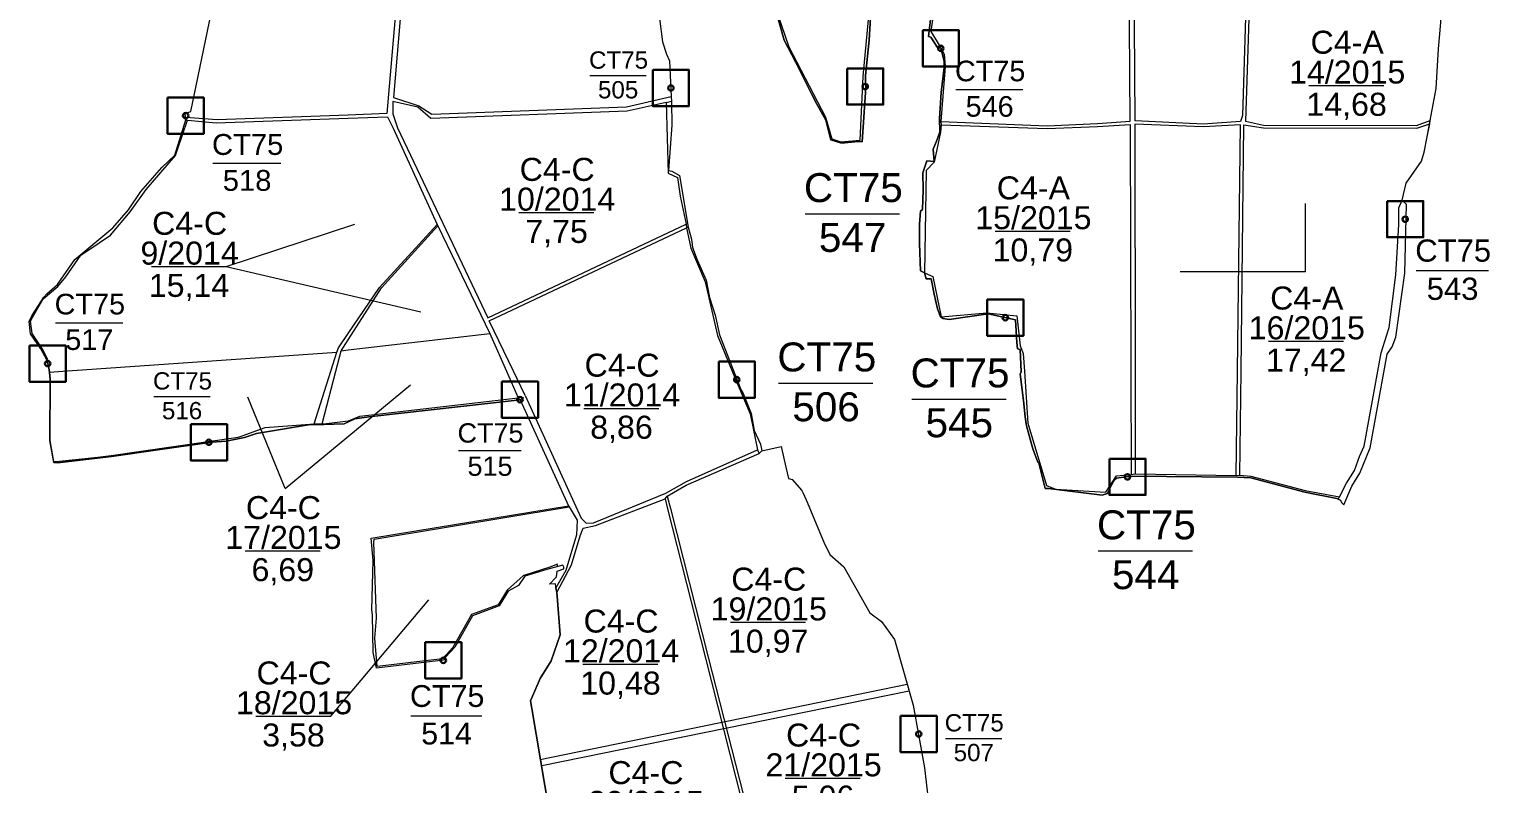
# Model space of a CAD drawing. Header units: metres. Extents: x 414177 to 417612, y 1525362 to 1528489.
# Drawn here: x 415559 to 417577, y 1526430 to 1527473 of the extents above; entities that cross this region are included whole.
import ezdxf
from ezdxf.enums import TextEntityAlignment as Align

# ---------------------------------------------------------------- set-up
doc = ezdxf.new("R2010")
doc.units = ezdxf.units.M
doc.header["$MEASUREMENT"] = 0
doc.linetypes.add('DGN Style 2', pattern=[9.82123, 5.892738, -3.928492])
doc.layers.add('RanhOne', color=1, linetype='Continuous', lineweight=0)
doc.styles.add('Style-Arial', font='arial.ttf')

# ---------------------------------------------------------------- blocks, each defined once
blk = doc.blocks.new('*U0')
at = {"color": 0, "linetype": 'Continuous', "lineweight": -2, "ltscale": 10, "flags": 128}
blk.add_lwpolyline([(-150, 150), (150, 150), (150, -150), (-150, -150), (-150, 150)], close=True, dxfattribs=at)
at = {"color": 0, "linetype": 'Continuous', "lineweight": -2, "ltscale": 10}
blk.add_circle((-0.02828, 0.016065), 22.5, dxfattribs=at)
blk = doc.blocks.new('*U10')
at = {"layer": 'RanhOne', "color": 3, "linetype": 'Continuous', "lineweight": 13}
blk.add_line((-66.520877, -1.660429), (63.750129, -1.660429), dxfattribs=at)
at = {"layer": 'RanhOne', "color": 3, "linetype": 'Continuous', "lineweight": 13, "style": 'Style-Arial'}
for s, p in [('CT75', (-0.000029, 14.422722)), ('506', (-1.025137, -54.422685))]:
    blk.add_text(s, height=40, dxfattribs=at).set_placement(p, align=Align.CENTER)
blk = doc.blocks.new('*U12')
at = {"layer": 'RanhOne', "color": 3, "linetype": 'Continuous', "lineweight": 13}
blk.add_line((-66.520877, -1.660429), (63.750129, -1.660429), dxfattribs=at)
at = {"layer": 'RanhOne', "color": 3, "linetype": 'Continuous', "lineweight": 13, "style": 'Style-Arial'}
for s, p in [('CT75', (-0.000029, 14.422722)), ('544', (-1.025137, -54.422685))]:
    blk.add_text(s, height=40, dxfattribs=at).set_placement(p, align=Align.CENTER)
blk = doc.blocks.new('*U13')
at = {"layer": 'RanhOne', "color": 3, "linetype": 'Continuous', "lineweight": 13}
blk.add_line((-66.520877, -1.660429), (63.750129, -1.660429), dxfattribs=at)
at = {"layer": 'RanhOne', "color": 3, "linetype": 'Continuous', "lineweight": 13, "style": 'Style-Arial'}
for s, p in [('CT75', (-0.000029, 14.422722)), ('545', (-1.025137, -54.422685))]:
    blk.add_text(s, height=40, dxfattribs=at).set_placement(p, align=Align.CENTER)
blk = doc.blocks.new('*U14')
at = {"layer": 'RanhOne', "color": 3, "linetype": 'Continuous', "lineweight": 13}
blk.add_line((-66.520877, -1.660429), (63.750129, -1.660429), dxfattribs=at)
at = {"layer": 'RanhOne', "color": 3, "linetype": 'Continuous', "lineweight": 13, "style": 'Style-Arial'}
for s, p in [('CT75', (-0.000029, 14.422722)), ('547', (-1.025137, -54.422685))]:
    blk.add_text(s, height=40, dxfattribs=at).set_placement(p, align=Align.CENTER)
blk = doc.blocks.new('*U19')
at = {"layer": 'RanhOne', "color": 3, "linetype": 'Continuous', "lineweight": 13}
blk.add_line((-66.520877, -1.660429), (63.750129, -1.660429), dxfattribs=at)
at = {"layer": 'RanhOne', "color": 3, "linetype": 'Continuous', "lineweight": 13, "style": 'Style-Arial'}
blk.add_text('14,68', height=40, dxfattribs=at).set_placement((-1.025137, -54.422685), align=Align.CENTER)
at = {"layer": 'RanhOne', "color": 3, "linetype": 'Continuous', "lineweight": 13, "insert": (-0.000029, 1.089388), "char_height": 40, "attachment_point": 8, "line_spacing_factor": 0.776524, "style": 'Style-Arial'}
blk.add_mtext('C4-A\\P14/2015', dxfattribs=at)
blk = doc.blocks.new('*U20')
at = {"layer": 'RanhOne', "color": 3, "linetype": 'Continuous', "lineweight": 13}
blk.add_line((-66.520877, -1.660429), (63.750129, -1.660429), dxfattribs=at)
at = {"layer": 'RanhOne', "color": 3, "linetype": 'Continuous', "lineweight": 13, "style": 'Style-Arial'}
blk.add_text('10,79', height=40, dxfattribs=at).set_placement((-1.025137, -54.422685), align=Align.CENTER)
at = {"layer": 'RanhOne', "color": 3, "linetype": 'Continuous', "lineweight": 13, "insert": (-0.000029, 1.089388), "char_height": 40, "attachment_point": 8, "line_spacing_factor": 0.776524, "style": 'Style-Arial'}
blk.add_mtext('C4-A\\P15/2015', dxfattribs=at)
blk = doc.blocks.new('*U21')
at = {"layer": 'RanhOne', "color": 3, "linetype": 'Continuous', "lineweight": 13}
blk.add_line((-66.520877, -1.660429), (63.750129, -1.660429), dxfattribs=at)
at = {"layer": 'RanhOne', "color": 3, "linetype": 'Continuous', "lineweight": 13, "style": 'Style-Arial'}
blk.add_text('17,42', height=40, dxfattribs=at).set_placement((-1.025137, -54.422685), align=Align.CENTER)
at = {"layer": 'RanhOne', "color": 3, "linetype": 'Continuous', "lineweight": 13, "insert": (-0.000029, 1.089388), "char_height": 40, "attachment_point": 8, "line_spacing_factor": 0.776524, "style": 'Style-Arial'}
blk.add_mtext('C4-A\\P16/2015', dxfattribs=at)
blk = doc.blocks.new('*U26')
at = {"layer": 'RanhOne', "color": 3, "linetype": 'Continuous', "lineweight": 13}
blk.add_line((-66.520877, -1.660429), (63.750129, -1.660429), dxfattribs=at)
at = {"layer": 'RanhOne', "color": 3, "linetype": 'Continuous', "lineweight": 13, "style": 'Style-Arial'}
blk.add_text('7,75', height=40, dxfattribs=at).set_placement((-1.025137, -54.422685), align=Align.CENTER)
at = {"layer": 'RanhOne', "color": 3, "linetype": 'Continuous', "lineweight": 13, "insert": (-0.000029, 1.089388), "char_height": 40, "attachment_point": 8, "line_spacing_factor": 0.776524, "style": 'Style-Arial'}
blk.add_mtext('C4-C\\P10/2014', dxfattribs=at)
blk = doc.blocks.new('*U27')
at = {"layer": 'RanhOne', "color": 3, "linetype": 'Continuous', "lineweight": 13}
blk.add_line((-66.520877, -1.660429), (63.750129, -1.660429), dxfattribs=at)
at = {"layer": 'RanhOne', "color": 3, "linetype": 'Continuous', "lineweight": 13, "style": 'Style-Arial'}
blk.add_text('8,86', height=40, dxfattribs=at).set_placement((-1.025137, -54.422685), align=Align.CENTER)
at = {"layer": 'RanhOne', "color": 3, "linetype": 'Continuous', "lineweight": 13, "insert": (-0.000029, 1.089388), "char_height": 40, "attachment_point": 8, "line_spacing_factor": 0.776524, "style": 'Style-Arial'}
blk.add_mtext('C4-C\\P11/2014', dxfattribs=at)
blk = doc.blocks.new('*U28')
at = {"layer": 'RanhOne', "color": 3, "linetype": 'Continuous', "lineweight": 13}
blk.add_line((-66.520877, -1.660429), (63.750129, -1.660429), dxfattribs=at)
at = {"layer": 'RanhOne', "color": 3, "linetype": 'Continuous', "lineweight": 13, "style": 'Style-Arial'}
blk.add_text('6,69', height=40, dxfattribs=at).set_placement((-1.025137, -54.422685), align=Align.CENTER)
at = {"layer": 'RanhOne', "color": 3, "linetype": 'Continuous', "lineweight": 13, "insert": (-0.000029, 1.089388), "char_height": 40, "attachment_point": 8, "line_spacing_factor": 0.776524, "style": 'Style-Arial'}
blk.add_mtext('C4-C\\P17/2015', dxfattribs=at)
blk = doc.blocks.new('*U29')
at = {"layer": 'RanhOne', "color": 3, "linetype": 'Continuous', "lineweight": 13}
blk.add_line((-66.520877, -1.660429), (63.750129, -1.660429), dxfattribs=at)
at = {"layer": 'RanhOne', "color": 3, "linetype": 'Continuous', "lineweight": 13, "style": 'Style-Arial'}
blk.add_text('15,14', height=40, dxfattribs=at).set_placement((-1.025137, -54.422685), align=Align.CENTER)
at = {"layer": 'RanhOne', "color": 3, "linetype": 'Continuous', "lineweight": 13, "insert": (-0.000029, 1.089388), "char_height": 40, "attachment_point": 8, "line_spacing_factor": 0.776524, "style": 'Style-Arial'}
blk.add_mtext('C4-C\\P9/2014', dxfattribs=at)
blk = doc.blocks.new('*U30')
at = {"layer": 'RanhOne', "color": 3, "linetype": 'Continuous', "lineweight": 13}
blk.add_line((-66.520877, -1.660429), (63.750129, -1.660429), dxfattribs=at)
at = {"layer": 'RanhOne', "color": 3, "linetype": 'Continuous', "lineweight": 13, "style": 'Style-Arial'}
blk.add_text('3,58', height=40, dxfattribs=at).set_placement((-1.025137, -54.422685), align=Align.CENTER)
at = {"layer": 'RanhOne', "color": 3, "linetype": 'Continuous', "lineweight": 13, "insert": (-0.000029, 1.089388), "char_height": 40, "attachment_point": 8, "line_spacing_factor": 0.776524, "style": 'Style-Arial'}
blk.add_mtext('C4-C\\P18/2015', dxfattribs=at)
blk = doc.blocks.new('*U31')
at = {"layer": 'RanhOne', "color": 3, "linetype": 'Continuous', "lineweight": 13}
blk.add_line((-66.520877, -1.660429), (63.750129, -1.660429), dxfattribs=at)
at = {"layer": 'RanhOne', "color": 3, "linetype": 'Continuous', "lineweight": 13, "style": 'Style-Arial'}
blk.add_text('5,79', height=40, dxfattribs=at).set_placement((-1.025137, -54.422685), align=Align.CENTER)
at = {"layer": 'RanhOne', "color": 3, "linetype": 'Continuous', "lineweight": 13, "insert": (-0.000029, 1.089388), "char_height": 40, "attachment_point": 8, "line_spacing_factor": 0.776524, "style": 'Style-Arial'}
blk.add_mtext('C4-C\\P20/2015', dxfattribs=at)
blk = doc.blocks.new('*U32')
at = {"layer": 'RanhOne', "color": 3, "linetype": 'Continuous', "lineweight": 13}
blk.add_line((-66.520877, -1.660429), (63.750129, -1.660429), dxfattribs=at)
at = {"layer": 'RanhOne', "color": 3, "linetype": 'Continuous', "lineweight": 13, "style": 'Style-Arial'}
blk.add_text('5,06', height=40, dxfattribs=at).set_placement((-1.025137, -54.422685), align=Align.CENTER)
at = {"layer": 'RanhOne', "color": 3, "linetype": 'Continuous', "lineweight": 13, "insert": (-0.000029, 1.089388), "char_height": 40, "attachment_point": 8, "line_spacing_factor": 0.776524, "style": 'Style-Arial'}
blk.add_mtext('C4-C\\P21/2015', dxfattribs=at)
blk = doc.blocks.new('*U37')
at = {"layer": 'RanhOne', "color": 3, "linetype": 'Continuous', "lineweight": 13}
blk.add_line((-66.520877, -1.660429), (63.750129, -1.660429), dxfattribs=at)
at = {"layer": 'RanhOne', "color": 3, "linetype": 'Continuous', "lineweight": 13, "style": 'Style-Arial'}
blk.add_text('10,48', height=40, dxfattribs=at).set_placement((-1.025137, -54.422685), align=Align.CENTER)
at = {"layer": 'RanhOne', "color": 3, "linetype": 'Continuous', "lineweight": 13, "insert": (-0.000029, 1.089388), "char_height": 40, "attachment_point": 8, "line_spacing_factor": 0.776524, "style": 'Style-Arial'}
blk.add_mtext('C4-C\\P12/2014', dxfattribs=at)
blk = doc.blocks.new('*U38')
at = {"layer": 'RanhOne', "color": 3, "linetype": 'Continuous', "lineweight": 13}
blk.add_line((-66.520877, -1.660429), (63.750129, -1.660429), dxfattribs=at)
at = {"layer": 'RanhOne', "color": 3, "linetype": 'Continuous', "lineweight": 13, "style": 'Style-Arial'}
blk.add_text('10,97', height=40, dxfattribs=at).set_placement((-1.025137, -54.422685), align=Align.CENTER)
at = {"layer": 'RanhOne', "color": 3, "linetype": 'Continuous', "lineweight": 13, "insert": (-0.000029, 1.089388), "char_height": 40, "attachment_point": 8, "line_spacing_factor": 0.776524, "style": 'Style-Arial'}
blk.add_mtext('C4-C\\P19/2015', dxfattribs=at)
blk = doc.blocks.new('*U58')
at = {"layer": 'RanhOne', "color": 3, "linetype": 'Continuous', "lineweight": 13}
blk.add_line((-66.520877, -1.660429), (63.750129, -1.660429), dxfattribs=at)
at = {"layer": 'RanhOne', "color": 3, "linetype": 'Continuous', "lineweight": 13, "style": 'Style-Arial'}
for s, p in [('CT75', (-0.000029, 14.422722)), ('546', (-1.025137, -54.422685))]:
    blk.add_text(s, height=40, dxfattribs=at).set_placement(p, align=Align.CENTER)
blk = doc.blocks.new('*U59')
at = {"layer": 'RanhOne', "color": 3, "linetype": 'Continuous', "lineweight": 13}
blk.add_line((-66.520877, -1.660429), (63.750129, -1.660429), dxfattribs=at)
at = {"layer": 'RanhOne', "color": 3, "linetype": 'Continuous', "lineweight": 13, "style": 'Style-Arial'}
for s, p in [('CT75', (-0.000029, 14.422722)), ('543', (-1.025137, -54.422685))]:
    blk.add_text(s, height=40, dxfattribs=at).set_placement(p, align=Align.CENTER)
blk = doc.blocks.new('*U62')
at = {"layer": 'RanhOne', "color": 3, "linetype": 'Continuous', "lineweight": 13}
blk.add_line((-66.520877, -1.660429), (63.750129, -1.660429), dxfattribs=at)
at = {"layer": 'RanhOne', "color": 3, "linetype": 'Continuous', "lineweight": 13, "style": 'Style-Arial'}
for s, p in [('CT75', (-0.000029, 14.422722)), ('505', (-1.025137, -54.422685))]:
    blk.add_text(s, height=40, dxfattribs=at).set_placement(p, align=Align.CENTER)
blk = doc.blocks.new('*U63')
at = {"layer": 'RanhOne', "color": 3, "linetype": 'Continuous', "lineweight": 13}
blk.add_line((-66.520877, -1.660429), (63.750129, -1.660429), dxfattribs=at)
at = {"layer": 'RanhOne', "color": 3, "linetype": 'Continuous', "lineweight": 13, "style": 'Style-Arial'}
for s, p in [('CT75', (-0.000029, 14.422722)), ('518', (-1.025137, -54.422685))]:
    blk.add_text(s, height=40, dxfattribs=at).set_placement(p, align=Align.CENTER)
blk = doc.blocks.new('*U64')
at = {"layer": 'RanhOne', "color": 3, "linetype": 'Continuous', "lineweight": 13}
blk.add_line((-66.520877, -1.660429), (63.750129, -1.660429), dxfattribs=at)
at = {"layer": 'RanhOne', "color": 3, "linetype": 'Continuous', "lineweight": 13, "style": 'Style-Arial'}
for s, p in [('CT75', (-0.000029, 14.422722)), ('517', (-1.025137, -54.422685))]:
    blk.add_text(s, height=40, dxfattribs=at).set_placement(p, align=Align.CENTER)
blk = doc.blocks.new('*U65')
at = {"layer": 'RanhOne', "color": 3, "linetype": 'Continuous', "lineweight": 13}
blk.add_line((-66.520877, -1.660429), (63.750129, -1.660429), dxfattribs=at)
at = {"layer": 'RanhOne', "color": 3, "linetype": 'Continuous', "lineweight": 13, "style": 'Style-Arial'}
for s, p in [('CT75', (-0.000029, 14.422722)), ('516', (-1.025137, -54.422685))]:
    blk.add_text(s, height=40, dxfattribs=at).set_placement(p, align=Align.CENTER)
blk = doc.blocks.new('*U66')
at = {"layer": 'RanhOne', "color": 3, "linetype": 'Continuous', "lineweight": 13}
blk.add_line((-66.520877, -1.660429), (63.750129, -1.660429), dxfattribs=at)
at = {"layer": 'RanhOne', "color": 3, "linetype": 'Continuous', "lineweight": 13, "style": 'Style-Arial'}
for s, p in [('CT75', (-0.000029, 14.422722)), ('515', (-1.025137, -54.422685))]:
    blk.add_text(s, height=40, dxfattribs=at).set_placement(p, align=Align.CENTER)
blk = doc.blocks.new('*U67')
at = {"layer": 'RanhOne', "color": 3, "linetype": 'Continuous', "lineweight": 13}
blk.add_line((-66.520877, -1.660429), (63.750129, -1.660429), dxfattribs=at)
at = {"layer": 'RanhOne', "color": 3, "linetype": 'Continuous', "lineweight": 13, "style": 'Style-Arial'}
for s, p in [('CT75', (-0.000029, 14.422722)), ('514', (-1.025137, -54.422685))]:
    blk.add_text(s, height=40, dxfattribs=at).set_placement(p, align=Align.CENTER)
blk = doc.blocks.new('*U69')
at = {"layer": 'RanhOne', "color": 3, "linetype": 'Continuous', "lineweight": 13}
blk.add_line((-66.520877, -1.660429), (63.750129, -1.660429), dxfattribs=at)
at = {"layer": 'RanhOne', "color": 3, "linetype": 'Continuous', "lineweight": 13, "style": 'Style-Arial'}
for s, p in [('CT75', (-0.000029, 14.422722)), ('507', (-1.025137, -54.422685))]:
    blk.add_text(s, height=40, dxfattribs=at).set_placement(p, align=Align.CENTER)

msp = doc.modelspace()

# ---------------------------------------------------------------- linework, layer by layer
at = {"layer": 'RanhOne', "color": 3, "linetype": 'Continuous', "lineweight": 0}
for p, q in [((416439.104, 1527371.565), (416446.4698, 1527373.2486)), ((416446.1862, 1527379.5151), (416446.4698, 1527373.2486)), ((415775.4042, 1527350.6893), (415775.602, 1527347.322)), ((415775.602, 1527347.322), (415778.0944, 1527347.0894)), ((417494.099, 1527341.8549), (417494.9128, 1527346.281)), ((416818.779, 1527344.93), (416819.119, 1527340.704)), ((416122.9, 1527202.955), (416124.095, 1527200.909)), ((416124.095, 1527200.909), (416195.567, 1527052.384)), ((416466.936, 1527203.317), (416467.642, 1527198.092)), ((416235.091, 1526963.249), (416237.454, 1526960.699)), ((416237.454, 1526960.699), (416304.5637, 1526814.0192)), ((415953.081, 1526927.285), (415964.1979, 1526927.3316)), ((416565.392, 1526891.523), (416567.946, 1526886.435)), ((416567.946, 1526886.435), (416571.41, 1526890.09)), ((417081.816, 1526857.345), (417087.086, 1526858.267)), ((417087.086, 1526858.267), (417226.881, 1526855.866)), ((417226.881, 1526855.866), (417231.966, 1526856.317)), ((416437.981, 1526823.63), (416440.6892, 1526827.2751)), ((417367.7933, 1526823.2084), (417369.4485, 1526826.4458)), ((416304.5637, 1526814.0192), (416305.253, 1526812.578)), ((416287.1029, 1526700.9309), (416288.1268, 1526694.4204))]:
    msp.add_line(p, q, dxfattribs=at)
at = {"layer": 'RanhOne', "color": 7, "linetype": 'Continuous', "lineweight": 0}
for p, q in [((417322.457084, 1527137.534504), (417322.457084, 1527231.909206)), ((415831.715841, 1527144.728954), (416009.141188, 1527203.130379)), ((415831.715841, 1527144.728954), (416100.381236, 1527082.009415)), ((417322.457084, 1527137.534504), (417149.550694, 1527137.534504)), ((415913.181826, 1526838.194487), (415861.269385, 1526964.03445)), ((415913.181826, 1526838.194487), (416086.223297, 1526981.337445)), ((415975.99066, 1526523.422446), (416111.335467, 1526684.068841)), ((416265.495498, 1526463.376945), (416772.243801, 1526567.472134)), ((416267.422778, 1526455.437729), (416775.179039, 1526558.232364))]:
    msp.add_line(p, q, dxfattribs=at)
at = {"layer": 'RanhOne', "color": 3, "linetype": 'DGN Style 2', "lineweight": 0}
for p, q in [((416467.642, 1527198.092), (416469.79, 1527199.054)), ((416237.454, 1526960.699), (416244.584, 1526966.3))]:
    msp.add_line(p, q, dxfattribs=at)
at = {"layer": 'RanhOne', "color": 3, "linetype": 'Continuous', "lineweight": 13}
for p, q in [((416237.454, 1526960.699), (416304.563737, 1526814.019167)), ((416288.126825, 1526694.420446), (416287.1029, 1526700.9309))]:
    msp.add_line(p, q, dxfattribs=at)
at = {"layer": 'RanhOne', "color": 3, "linetype": 'Continuous', "lineweight": 0, "flags": 128}
for points in [[(415775.4042, 1527350.6893), (415775.09, 1527356.04), (415782.65, 1527358.76), (415810.825, 1527494.546), (415817.813, 1527528.088), (415821.427, 1527546.965), (415825.64, 1527586.06), (415825.54, 1527589.63), (415850.03, 1527640.8), (415854.28, 1527650.78), (415861.16, 1527663.69), (415882.43, 1527711.56), (415890.37, 1527774.73), (415890.78, 1527777.13), (415894.5306, 1527822.5401)], [(415894.5306, 1527822.5401), (416000, 1527816.0695), (416092.3965, 1527810.4009), (416053.6405, 1527356.0345), (416000, 1527354.0927), (415819.0162, 1527347.5411), (415775.4042, 1527350.6893)], [(416422.9096, 1527779.9177), (416099.27, 1527808.62), (416062.559, 1527378.228), (416097.579, 1527366.675), (416115.6707, 1527355.3007), (416384.4468, 1527365.2689), (416446.1862, 1527379.5151)], [(416671.208, 1527800.044), (416669.4674, 1527797.008), (416646.565, 1527785.212), (416643.557, 1527781.029), (416628.513, 1527714.46), (416598.136, 1527652.063), (416578.093, 1527538.752), (416608.888, 1527448.298), (416659.605, 1527351.014), (416668.018, 1527321.128), (416680.518, 1527317.217), (416707.516, 1527319.546), (416711.4858, 1527407.1696), (416725.5735, 1527560.2959), (416768.736, 1527617.171), (416778.031, 1527613.992), (416786.823, 1527602.222), (416815.308, 1527591.42)], [(416818.779, 1527344.93), (416965.6412, 1527339.1457), (417035.0787, 1527342.2616), (417080.324, 1527345.517), (417077.751, 1527744.94), (416983.323, 1527742.55), (416843.489, 1527740.296), (416819.496, 1527585.075)], [(417247.062, 1527729.491), (417235.68, 1527353.645), (417232.758, 1527345.124), (417181.0012, 1527341.5991), (417087.109, 1527346.073), (417084.376, 1527745.422), (417106.8001, 1527747.1413), (417180.258, 1527741.213), (417247.062, 1527729.491)], [(417460.314, 1527632.474), (417269.795, 1527722.367), (417251.845, 1527728.718), (417239.641, 1527345.625), (417264.3798, 1527340.0709), (417475.6139, 1527339.6475), (417494.9128, 1527346.281)], [(417494.9128, 1527346.281), (417502.7785, 1527390.7788), (417506.2079, 1527445.6095), (417509.6322, 1527481.8456), (417510.0292, 1527544.264), (417509.3206, 1527549.9499), (417501.0421, 1527560.0842), (417478.0801, 1527566.0659), (417473.468, 1527568.375), (417470.9198, 1527569.6271), (417468.03, 1527573.965), (417466.111, 1527578.2933), (417464.853, 1527629.932), (417460.314, 1527632.474)], [(416819.496, 1527585.075), (416820.1492, 1527580.2389), (416819.342, 1527570.907), (416805.068, 1527469.3), (416818.6911, 1527447.1014), (416823.285, 1527438.132), (416824.876, 1527421.027), (416818.779, 1527344.93)], [(416725.8713, 1527560.1887), (416719.93, 1527457.74), (416714.575, 1527408.915), (416714.518, 1527404.193), (416715.191, 1527392.123), (416710, 1527316.8), (416704.755, 1527317.351), (416686.273, 1527315.674), (416680.0399, 1527315.7913), (416666.871, 1527319.968), (416660.05, 1527346.812), (416647.07, 1527369.84), (416640.32, 1527383.54), (416618.648, 1527426.44), (416602.366, 1527457.311), (416591.147, 1527496.73)], [(416425.873, 1527520.35), (416434.47, 1527455.01), (416439.72, 1527438.31), (416443.95, 1527429.14), (416445.76, 1527388.93), (416446.1862, 1527379.5151)], [(417367.7933, 1526823.2084), (417365.62, 1526824.018), (417321.5022, 1526833.1445), (417246.797, 1526852.929), (417228.373, 1526853.691), (417081.301, 1526854.911), (417061.525, 1526852.097), (417058.322, 1526849.516), (417054.883, 1526844.166), (417048.815, 1526831.132), (417041.399, 1526828.815), (416967.26, 1526837.93), (416963.08, 1526838.05), (416954.088, 1526872.955), (416952.704, 1526874.403), (416946.055, 1526892.752), (416937, 1526924.64), (416936.64, 1526927.24), (416935.45, 1526937.17), (416932.81, 1526959.41), (416928.45, 1526995.86), (416929.57, 1526998.98), (416928.29, 1527029.93), (416924.46, 1527031.05), (416923.86, 1527039.75), (416921.7, 1527071.13), (416884.07, 1527079.34), (416830.335, 1527071.4297), (416821.756, 1527072.95), (416818.383, 1527075.081), (416814.059, 1527086.121), (416809.322, 1527106.576), (416805.47, 1527127.54), (416798.7, 1527127.63), (416796.12, 1527136.08), (416790.75, 1527138.86), (416789.39, 1527176.62), (416789.41, 1527203.14), (416790.71, 1527221.45), (416793.56, 1527223.39), (416793.891, 1527236.84), (416794.22, 1527250.18), (416793.77, 1527274.38), (416799.2, 1527290.74), (416809.32, 1527289.91), (416808, 1527307), (416813.893, 1527320.052), (416817.175, 1527330.792), (416816.685, 1527349.404), (416819.421, 1527385.209), (416823.207, 1527419.919), (416823.396, 1527428.621), (416820.793, 1527439.289), (416818.78, 1527446.43), (416814.18, 1527447.33), (416804.86, 1527461.56), (416801.77, 1527462.77), (416805.82, 1527497.45)], [(416439.104, 1527371.565), (416385.2449, 1527359.2543), (416114.033, 1527349.1958), (416096.15, 1527364.72), (416061.5778, 1527372.7266), (416061.883, 1527355.529), (416067.997, 1527336.227), (416193.044, 1527073.846), (416466.936, 1527203.317)], [(416439.104, 1527371.565), (416441.968, 1527273.923), (416454.911, 1527267.515), (416458.68, 1527241.779), (416466.936, 1527203.317)], [(416446.4698, 1527373.2486), (416446.52, 1527372.14), (416447.094, 1527340.183), (416442.723, 1527277.57), (416447.08, 1527276.36), (416457.62, 1527270.4), (416469.79, 1527199.054)], [(415583.971, 1527015.953), (415575.699, 1527031.035), (415561.327, 1527051.57), (415559.459, 1527068.597), (415562.992, 1527076.535), (415579.5881, 1527102.1786), (415583.894, 1527107.015), (415598.65, 1527119.84), (415622.45, 1527154.26), (415675.01, 1527197.97), (415696.41, 1527222.96), (415713.75, 1527248.18), (415742.6, 1527281.62), (415760.6986, 1527298.6608), (415775.602, 1527347.322)], [(415583.971, 1527015.953), (415585.0173, 1527016.4796), (415577.5525, 1527031.4716), (415563.3558, 1527052.2946), (415561.29, 1527069.201), (415564.6597, 1527075.1025), (415578.833, 1527099.925), (415599.1513, 1527117.0192), (415610.162, 1527130.468), (415630.591, 1527160.483), (415655.9611, 1527177.6834), (415671.523, 1527188.234), (415699.0154, 1527220.1764), (415720.849, 1527251.276), (415761.583, 1527298.154), (415764.3548, 1527306.3688), (415778.0944, 1527347.0894)], [(415778.0944, 1527347.0894), (415817.5789, 1527343.4054), (416000, 1527349.7803), (416054.3626, 1527351.6801), (416062.09, 1527336.122), (416122.9, 1527202.955)], [(416819.119, 1527340.704), (416818.0884, 1527330.3559), (416809.605, 1527288.779), (416798.382, 1527277.434), (416796.396, 1527136.097), (416807.601, 1527131.086), (416818.999, 1527075.044), (416882.2684, 1527080.8411), (416923.864, 1527076.396), (416928.174, 1527035.227), (416932.626, 1527024.423), (416934.2641, 1527000), (416939.064, 1526928.434), (416964.59, 1526842.37), (416977.1063, 1526837.279), (417046.65, 1526833.107), (417061.518, 1526855.353), (417081.816, 1526857.345)], [(416819.119, 1527340.704), (416965.6703, 1527335.2217), (417035.2545, 1527338.3442), (417080.098, 1527340.892), (417081.3092, 1527000), (417081.816, 1526857.345)], [(417226.881, 1526855.866), (417228.5809, 1527000), (417232.595, 1527340.359), (417181.1009, 1527337.679), (417086.819, 1527341.352), (417087.0077, 1527000), (417087.086, 1526858.267)], [(417231.966, 1526856.317), (417233.5381, 1527000), (417237.263, 1527340.45), (417264.3398, 1527336.1497), (417476.2652, 1527335.7248), (417494.099, 1527341.8549)], [(417456.137, 1527236.299), (417461.6621, 1527259.9498), (417482.7689, 1527290.4448), (417486.3925, 1527302.8225), (417490.7724, 1527323.7606), (417494.099, 1527341.8549)], [(417367.7933, 1526823.2084), (417371.01, 1526822.01), (417372.35, 1526818.68), (417375.4, 1526815.2), (417386.458, 1526841.263), (417397.738, 1526859.258), (417411.701, 1526894.048), (417435.15, 1527023.555), (417442.42, 1527033.81), (417447.42, 1527047.19), (417459.5, 1527135.41), (417462.127, 1527230.226), (417456.137, 1527236.299)], [(417369.4485, 1526826.4458), (417379.1458, 1526845.4135), (417390.1295, 1526862.9358), (417396.9286, 1526882.119), (417403.6266, 1526896.6004), (417422.3485, 1527000), (417426.9758, 1527025.5565), (417434.6132, 1527050.1426), (417437.9948, 1527060.4149), (417447.3975, 1527133.3454), (417451.2036, 1527202.6376), (417451.44, 1527225.9009), (417456.137, 1527236.299)], [(415984.5661, 1527026.2063), (415986.592, 1527032.3425), (416000, 1527052.0875), (416043.32, 1527115.8816), (416122.9, 1527202.955)], [(415990.2223, 1527028.4047), (416000, 1527043.6172), (416046.1284, 1527115.3852), (416124.095, 1527200.909)], [(416244.584, 1526966.3), (416228.4002, 1527000), (416194.884, 1527069.792), (416467.642, 1527198.092)], [(416467.642, 1527198.092), (416473.635, 1527170.3087), (416493.413, 1527123.517), (416510.0856, 1527049.5346), (416530.4466, 1527000), (416533.536, 1526992.484), (416555.346, 1526941.255), (416565.392, 1526891.523)], [(416469.79, 1527199.054), (416474.321, 1527182.305), (416475.633, 1527171.085), (416482.008, 1527154.059), (416494.578, 1527125.654), (416499.137, 1527102.031), (416507.248, 1527077.648), (416513.155, 1527050.394), (416542.541, 1526974.873), (416545.588, 1526969.193), (416556.821, 1526941.494), (416560.741, 1526918.146), (416569.42, 1526899.43), (416571.41, 1526890.09)], [(415990.2223, 1527028.4047), (416000, 1527029.5465), (416195.567, 1527052.384)], [(416195.567, 1527052.384), (416197.066, 1527049.088), (416218.811, 1527000), (416235.091, 1526963.249)], [(415587.3293, 1526998.7056), (415606.0264, 1527000), (415984.5661, 1527026.2063)], [(415953.081, 1526927.285), (415976.225, 1527000), (415984.5661, 1527026.2063)], [(415964.1979, 1526927.3316), (415982.9086, 1527000), (415990.2223, 1527028.4047)], [(415583.971, 1527015.953), (415585.002, 1527010.591), (415586.963, 1527002.094), (415587.3293, 1526998.7056)], [(415587.3293, 1526998.7056), (415588.346, 1526989.302), (415588.162, 1526904.496), (415593.018, 1526875.449)], [(415964.1979, 1526927.3316), (415966.212, 1526927.34), (416000, 1526931.3756), (416000.447, 1526931.429), (416016.015, 1526937.99), (416235.091, 1526963.249)], [(416244.584, 1526966.3), (416322.004, 1526796.872), (416328.665, 1526790.208), (416338.923, 1526790.512), (416438.683, 1526831.505), (416467.553, 1526847.707), (416565.392, 1526891.523)], [(415593.018, 1526875.449), (415593.302, 1526873.75), (415598.467, 1526873.414), (415673.292, 1526882.23), (415734.077, 1526890.831), (415811.565, 1526902.214), (415831.317, 1526903.22), (415856.665, 1526908.526), (415873.57, 1526914.19), (415948.21, 1526926.3), (415966.596, 1526926.219), (415994.701, 1526927.57), (416009.117, 1526934.057), (416028.812, 1526936.809), (416237.454, 1526960.699)], [(415593.018, 1526875.449), (415596.577, 1526875.449), (415654.4203, 1526881.5042), (415672.865, 1526883.435), (415848.081, 1526908.793), (415853.7232, 1526910.87), (415885.213, 1526922.462), (415953.081, 1526927.285)], [(416440.6892, 1526827.2751), (416466.93, 1526842.686), (416567.946, 1526886.435)], [(416571.41, 1526890.09), (416597.99, 1526895.99), (416604.83, 1526867.51), (416608.19, 1526851.75), (416613.25, 1526850.6), (416626.76, 1526835.23), (416627.95, 1526832.51), (416632.69, 1526822.44), (416657.16, 1526763.76), (416665.3, 1526747), (416684.58, 1526729.89), (416720.869, 1526666.131), (416736.6946, 1526654.0963), (416754.86, 1526629.24), (416780.73, 1526538.75), (416796.33, 1526452.07), (416799.72, 1526420.23), (416802.83, 1526398.25), (416803.0053, 1526397.0096)], [(417231.966, 1526856.317), (417247.148, 1526854.905), (417321.938, 1526835.098), (417369.4485, 1526826.4458)], [(416288.1268, 1526694.4204), (416308.778, 1526732.658), (416320.399, 1526772.464), (416324.579, 1526783.162), (416341.866, 1526786.666), (416437.981, 1526823.63)], [(416437.981, 1526823.63), (416441.059, 1526809.844), (416493.4528, 1526603.597), (416552.522, 1526371.072), (416551.183, 1526359.484), (416539.038, 1526356.335), (416300.419, 1526304.085)], [(416440.6892, 1526827.2751), (416445.167, 1526810.409), (416497.4869, 1526604.8683), (416556.644, 1526372.467), (416556.389, 1526360.874), (416571.293, 1526362.654), (416759.2752, 1526406.8313), (416783.0535, 1526406.1718), (416803.0053, 1526397.0096)], [(416289.7293, 1526730.1737), (416274.37, 1526726.21), (416243.994, 1526716.758), (416235.513, 1526704.081), (416221.016, 1526696.28), (416208.719, 1526675.745), (416171.967, 1526661.958), (416147.623, 1526618.597), (416134.634, 1526605.076), (416131.666, 1526600.747), (416039.235, 1526589.559), (416034.66, 1526611.42), (416033.7, 1526663.48), (416032.94, 1526670.13), (416034.38, 1526738.66), (416031.79, 1526769.24), (416093.66, 1526779.4), (416304.5637, 1526814.0192)], [(416289.7293, 1526730.1737), (416288.7774, 1526733.5673), (416287.7164, 1526733.1333), (416279.9425, 1526729.7886), (416278.8287, 1526729.413), (416242.746, 1526717.914), (416242.4805, 1526717.6791), (416219.737, 1526697.557), (416207.21, 1526677.119), (416170.592, 1526663.813), (416144.825, 1526618.145), (416130.263, 1526602.708), (416040.239, 1526592.185), (416037.047, 1526631.009), (416039.351, 1526658.741), (416035.5197, 1526763.9324), (416035.7414, 1526768.073), (416305.253, 1526812.578)], [(416305.253, 1526812.578), (416316.245, 1526794.304), (416315.31, 1526773.823), (416300.786, 1526724.63), (416287.1029, 1526700.9309)], [(416287.1029, 1526700.9309), (416286.8208, 1526702.7246), (416286.26, 1526706.29), (416278.34, 1526705.8), (416287.84, 1526715.749), (416288.91, 1526723.96), (416298.19, 1526726.96), (416298.19, 1526729.22), (416296.69, 1526731.97), (416289.7293, 1526730.1737)], [(416288.1268, 1526694.4204), (416288.94, 1526689.25), (416292.76, 1526635.94), (416280.39, 1526599.92), (416265.32, 1526575.44), (416252.07, 1526544.77), (416253.8894, 1526533.9332), (416289.58, 1526321.35), (416300.419, 1526304.085)]]:
    msp.add_lwpolyline(points, dxfattribs=at)
at = {"layer": 'RanhOne', "color": 3, "linetype": 'Continuous', "lineweight": 13, "flags": 128}
for points in [[(416591.147, 1527496.73), (416602.366, 1527457.311), (416618.648, 1527426.44), (416640.32, 1527383.54), (416647.07, 1527369.84), (416660.05, 1527346.812), (416666.871, 1527319.968), (416680.0399, 1527315.7913), (416686.273, 1527315.674), (416704.755, 1527317.351), (416710, 1527316.8), (416715.191, 1527392.123), (416714.518, 1527404.193), (416714.575, 1527408.915), (416719.93, 1527457.74), (416725.8713, 1527560.1887)], [(416425.873, 1527520.35), (416434.47, 1527455.01), (416439.72, 1527438.31), (416443.95, 1527429.14), (416445.76, 1527388.93), (416446.52, 1527372.14), (416447.094, 1527340.183), (416442.723, 1527277.57), (416447.08, 1527276.36), (416457.62, 1527270.4), (416469.79, 1527199.054)], [(416237.454, 1526960.699), (416028.812, 1526936.809), (416009.117, 1526934.057), (415994.701, 1526927.57), (415966.596, 1526926.219), (415948.21, 1526926.3), (415873.57, 1526914.19), (415856.665, 1526908.526), (415831.317, 1526903.22), (415811.565, 1526902.214), (415734.077, 1526890.831), (415673.292, 1526882.23), (415598.467, 1526873.414), (415593.302, 1526873.75), (415588.162, 1526904.496), (415588.346, 1526989.302), (415586.963, 1527002.094), (415585.002, 1527010.591), (415583.971, 1527015.953), (415575.699, 1527031.035), (415561.327, 1527051.57), (415559.459, 1527068.597), (415562.992, 1527076.535), (415579.5881, 1527102.1786), (415583.894, 1527107.015), (415598.65, 1527119.84), (415622.45, 1527154.26), (415675.01, 1527197.97), (415696.41, 1527222.96), (415713.75, 1527248.18), (415742.6, 1527281.62), (415760.6986, 1527298.6608), (415775.602, 1527347.322), (415775.09, 1527356.04), (415782.65, 1527358.76), (415810.825, 1527494.546)], [(416805.82, 1527497.45), (416801.77, 1527462.77), (416804.86, 1527461.56), (416814.18, 1527447.33), (416818.78, 1527446.43), (416820.793, 1527439.289), (416823.396, 1527428.621), (416823.207, 1527419.919), (416819.421, 1527385.209), (416816.685, 1527349.404), (416817.175, 1527330.792), (416813.893, 1527320.052), (416808, 1527307), (416809.32, 1527289.91), (416799.2, 1527290.74), (416793.77, 1527274.38), (416794.22, 1527250.18), (416793.891, 1527236.84), (416793.56, 1527223.39), (416790.71, 1527221.45), (416789.41, 1527203.14), (416789.39, 1527176.62), (416790.75, 1527138.86), (416796.12, 1527136.08), (416798.7, 1527127.63), (416805.47, 1527127.54), (416809.322, 1527106.576), (416814.059, 1527086.121), (416818.383, 1527075.081), (416821.756, 1527072.95), (416830.335, 1527071.4297), (416884.07, 1527079.34), (416921.7, 1527071.13), (416923.86, 1527039.75), (416924.46, 1527031.05), (416928.29, 1527029.93), (416929.57, 1526998.98), (416928.45, 1526995.86), (416932.81, 1526959.41), (416935.45, 1526937.17), (416936.64, 1526927.24), (416937, 1526924.64), (416946.055, 1526892.752), (416952.704, 1526874.403), (416954.088, 1526872.955), (416963.08, 1526838.05), (416967.26, 1526837.93), (417041.399, 1526828.815), (417048.815, 1526831.132), (417054.883, 1526844.166), (417058.322, 1526849.516), (417061.525, 1526852.097), (417081.301, 1526854.911), (417228.373, 1526853.691), (417246.797, 1526852.929), (417321.5022, 1526833.1445), (417365.62, 1526824.018), (417371.01, 1526822.01), (417372.35, 1526818.68), (417375.4, 1526815.2), (417386.458, 1526841.263), (417397.738, 1526859.258), (417411.701, 1526894.048), (417435.15, 1527023.555), (417442.42, 1527033.81), (417447.42, 1527047.19), (417459.5, 1527135.41), (417462.127, 1527230.226), (417456.137, 1527236.299), (417461.6621, 1527259.9498), (417482.7689, 1527290.4448), (417486.3925, 1527302.8225), (417490.7724, 1527323.7606), (417494.9128, 1527346.281), (417502.7785, 1527390.7788), (417506.2079, 1527445.6095), (417509.6322, 1527481.8456)], [(416469.79, 1527199.054), (416474.321, 1527182.305), (416475.633, 1527171.085), (416482.008, 1527154.059), (416494.578, 1527125.654), (416499.137, 1527102.031), (416507.248, 1527077.648), (416513.155, 1527050.394), (416542.541, 1526974.873), (416545.588, 1526969.193), (416556.821, 1526941.494), (416560.741, 1526918.146), (416569.42, 1526899.43), (416571.41, 1526890.09), (416597.99, 1526895.99), (416604.83, 1526867.51), (416608.19, 1526851.75), (416613.25, 1526850.6), (416626.76, 1526835.23), (416627.95, 1526832.51), (416632.69, 1526822.44), (416657.16, 1526763.76), (416665.3, 1526747), (416684.58, 1526729.89), (416720.869, 1526666.131), (416736.6946, 1526654.0963), (416754.86, 1526629.24), (416780.73, 1526538.75), (416796.33, 1526452.07), (416799.72, 1526420.23)], [(416287.102901, 1526700.930902), (416286.8208, 1526702.7246), (416286.26, 1526706.29), (416278.34, 1526705.8), (416287.84, 1526715.749), (416288.91, 1526723.96), (416298.19, 1526726.96), (416298.19, 1526729.22), (416296.69, 1526731.97), (416274.37, 1526726.21), (416243.994, 1526716.758), (416235.513, 1526704.081), (416221.016, 1526696.28), (416208.719, 1526675.745), (416171.967, 1526661.958), (416147.623, 1526618.597), (416134.634, 1526605.076), (416131.666, 1526600.747), (416039.235, 1526589.559), (416034.66, 1526611.42), (416033.7, 1526663.48), (416032.94, 1526670.13), (416034.38, 1526738.66), (416031.79, 1526769.24), (416093.66, 1526779.4), (416304.5637, 1526814.0192)], [(416289.58, 1526321.35), (416253.8894, 1526533.9332), (416252.07, 1526544.77), (416265.32, 1526575.44), (416280.39, 1526599.92), (416292.76, 1526635.94), (416288.94, 1526689.25), (416288.126825, 1526694.420446)]]:
    msp.add_lwpolyline(points, dxfattribs=at)

# ---------------------------------------------------------------- block references
at = {"layer": 'RanhOne', "color": 3, "linetype": 'Continuous', "lineweight": 30, "ltscale": 1.666667, "xscale": 0.166667, "yscale": 0.166667, "zscale": 0.166667}
for p in [(416818.688, 1527446.187), (416445.836, 1527391.484), (416714.302, 1527393.482), (415775.598713, 1527353.146323), (417460.203, 1527210.072), (416907.85, 1527074.035), (415585.002, 1527010.591), (416536.947, 1526988.363), (416237.456828, 1526960.697394), (415807.703713, 1526901.868323), (417076.587, 1526854.075), (416131.535, 1526600.52), (416788.215, 1526498.732)]:
    msp.add_blockref('*U0', p, dxfattribs=at)
at = {"layer": 'RanhOne', "color": 3, "linetype": 'Continuous', "lineweight": 13}
for name, p, xscale, yscale, zscale in [('*U19', (417380.0772, 1527396.273122), 0.794896, 0.794896, 0.794896), ('*U62', (416373.589679, 1527409.529201), 0.596897, 0.596897, 0.596897), ('*U58', (416886.878532, 1527390.462311), 0.71152, 0.71152, 0.71152), ('*U63', (415861.201181, 1527288.554744), 0.72074, 0.72074, 0.72074), ('*U26', (416288.760497, 1527220.594254), 0.794896, 0.794896, 0.794896), ('*U20', (416946.632317, 1527194.991152), 0.794896, 0.794896, 0.794896), ('*U29', (415781.04109, 1527146.048822), 0.794896, 0.794896, 0.794896), ('*U59', (417526.472356, 1527140.380789), 0.766894, 0.766894, 0.766894), ('*U64', (415643.218159, 1527068.25474), 0.712676, 0.712676, 0.712676), ('*U21', (417324.275592, 1527042.811945), 0.794896, 0.794896, 0.794896), ('*U27', (416378.427441, 1526950.038333), 0.794896, 0.794896, 0.794896), ('*U65', (415771.209182, 1526966.155669), 0.596897, 0.596897, 0.596897), ('*U66', (416196.665543, 1526891.825184), 0.666851, 0.666851, 0.666851), ('*U28', (415910.603585, 1526753.217749), 0.794896, 0.794896, 0.794896), ('*U38', (416581.075665, 1526654.402419), 0.794896, 0.794896, 0.794896), ('*U37', (416377.021567, 1526596.456123), 0.794896, 0.794896, 0.794896), ('*U30', (415925.315909, 1526524.742315), 0.794896, 0.794896, 0.794896), ('*U67', (416136.827563, 1526525.319374), 0.752923, 0.752923, 0.752923), ('*U69', (416864.909935, 1526493.696128), 0.596897, 0.596897, 0.596897), ('*U32', (416656.8094, 1526438.931456), 0.794896, 0.794896, 0.794896), ('*U31', (416411.405132, 1526387.022471), 0.794896, 0.794896, 0.794896)]:
    msp.add_blockref(name, p, dxfattribs=dict(at, xscale=xscale, yscale=yscale, zscale=zscale))
for name, p in [('*U14', (416697.905272, 1527219.331017)), ('*U10', (416661.254703, 1526985.343924)), ('*U13', (416845.269457, 1526963.251044)), ('*U12', (417102.737294, 1526753.370018))]:
    msp.add_blockref(name, p, dxfattribs=at)

doc.saveas('drawing.dxf')
